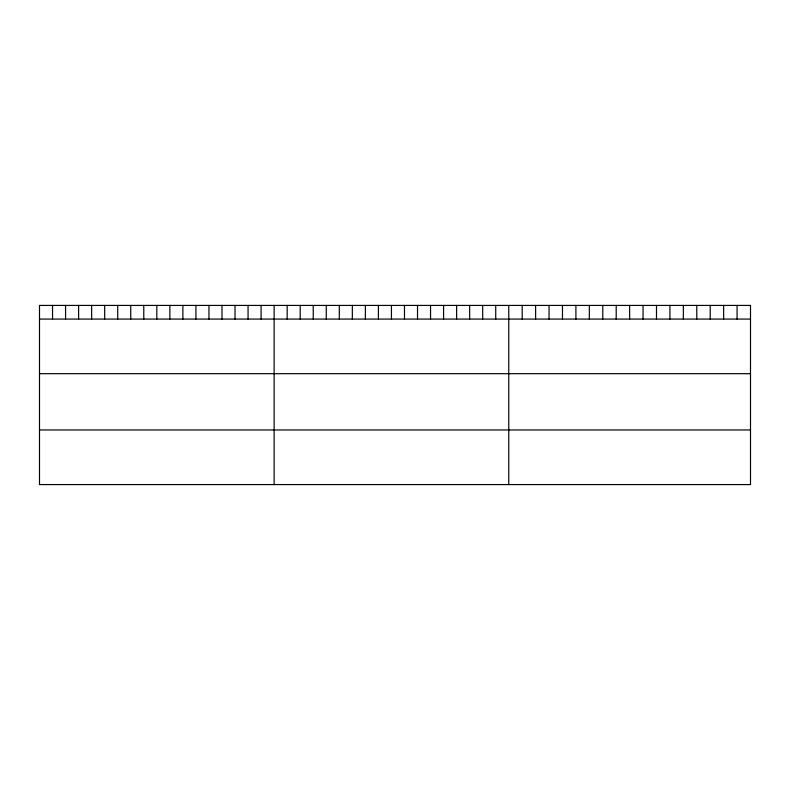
<?xml version="1.0" encoding="UTF-8"?>
<svg xmlns="http://www.w3.org/2000/svg" width="790" height="790" viewBox="0 0 790 790"><rect width="100%" height="100%" fill="white"/><g stroke="black" fill="none" stroke-linecap="round" stroke-linejoin="round"><path stroke-width="1.19" d="M750.5 319.071L750.5 484.576L39.5 484.576L39.5 305.424L750.5 305.424L750.5 319.071L39.5 319.071M39.5 373.69L750.5 373.69M39.5 429.957L750.5 429.957M737.07 305.424L737.07 319.071M723.64 305.424L723.64 319.071M710.21 305.424L710.21 319.071M696.78 305.424L696.78 319.071M683.35 305.424L683.35 319.071M669.92 305.424L669.92 319.071M656.49 305.424L656.49 319.071M643.06 305.424L643.06 319.071M629.63 305.424L629.63 319.071M616.2 305.424L616.2 319.071M602.77 305.424L602.77 319.071M589.34 305.424L589.34 319.071M575.91 305.424L575.91 319.071M562.48 305.424L562.48 319.071M549.05 305.424L549.05 319.071M535.62 305.424L535.62 319.071M522.19 305.424L522.19 319.071M508.76 305.424L508.76 484.576M495.725 305.424L495.725 319.071M482.69 305.424L482.69 319.071M469.655 305.424L469.655 319.071M456.62 305.424L456.62 319.071M443.585 305.424L443.585 319.071M430.55 305.424L430.55 319.071M417.515 305.424L417.515 319.071M404.48 305.424L404.48 319.071M391.445 305.424L391.445 319.071M378.41 305.424L378.41 319.071M365.375 305.424L365.375 319.071M352.34 305.424L352.34 319.071M339.305 305.424L339.305 319.071M326.27 305.424L326.27 319.071M313.235 305.424L313.235 319.071M300.2 305.424L300.2 319.071M287.165 305.424L287.165 319.071M274.13 305.424L274.13 484.576M261.095 305.424L261.095 319.071M248.06 305.424L248.06 319.071M235.025 305.424L235.025 319.071M221.99 305.424L221.99 319.071M208.955 305.424L208.955 319.071M195.92 305.424L195.92 319.071M182.885 305.424L182.885 319.071M169.85 305.424L169.85 319.071M156.815 305.424L156.815 319.071M143.78 305.424L143.78 319.071M130.745 305.424L130.745 319.071M117.71 305.424L117.71 319.071M104.675 305.424L104.675 319.071M91.64 305.424L91.64 319.071M78.605 305.424L78.605 319.071M65.57 305.424L65.57 319.071M52.535 305.424L52.535 319.071"/></g></svg>
